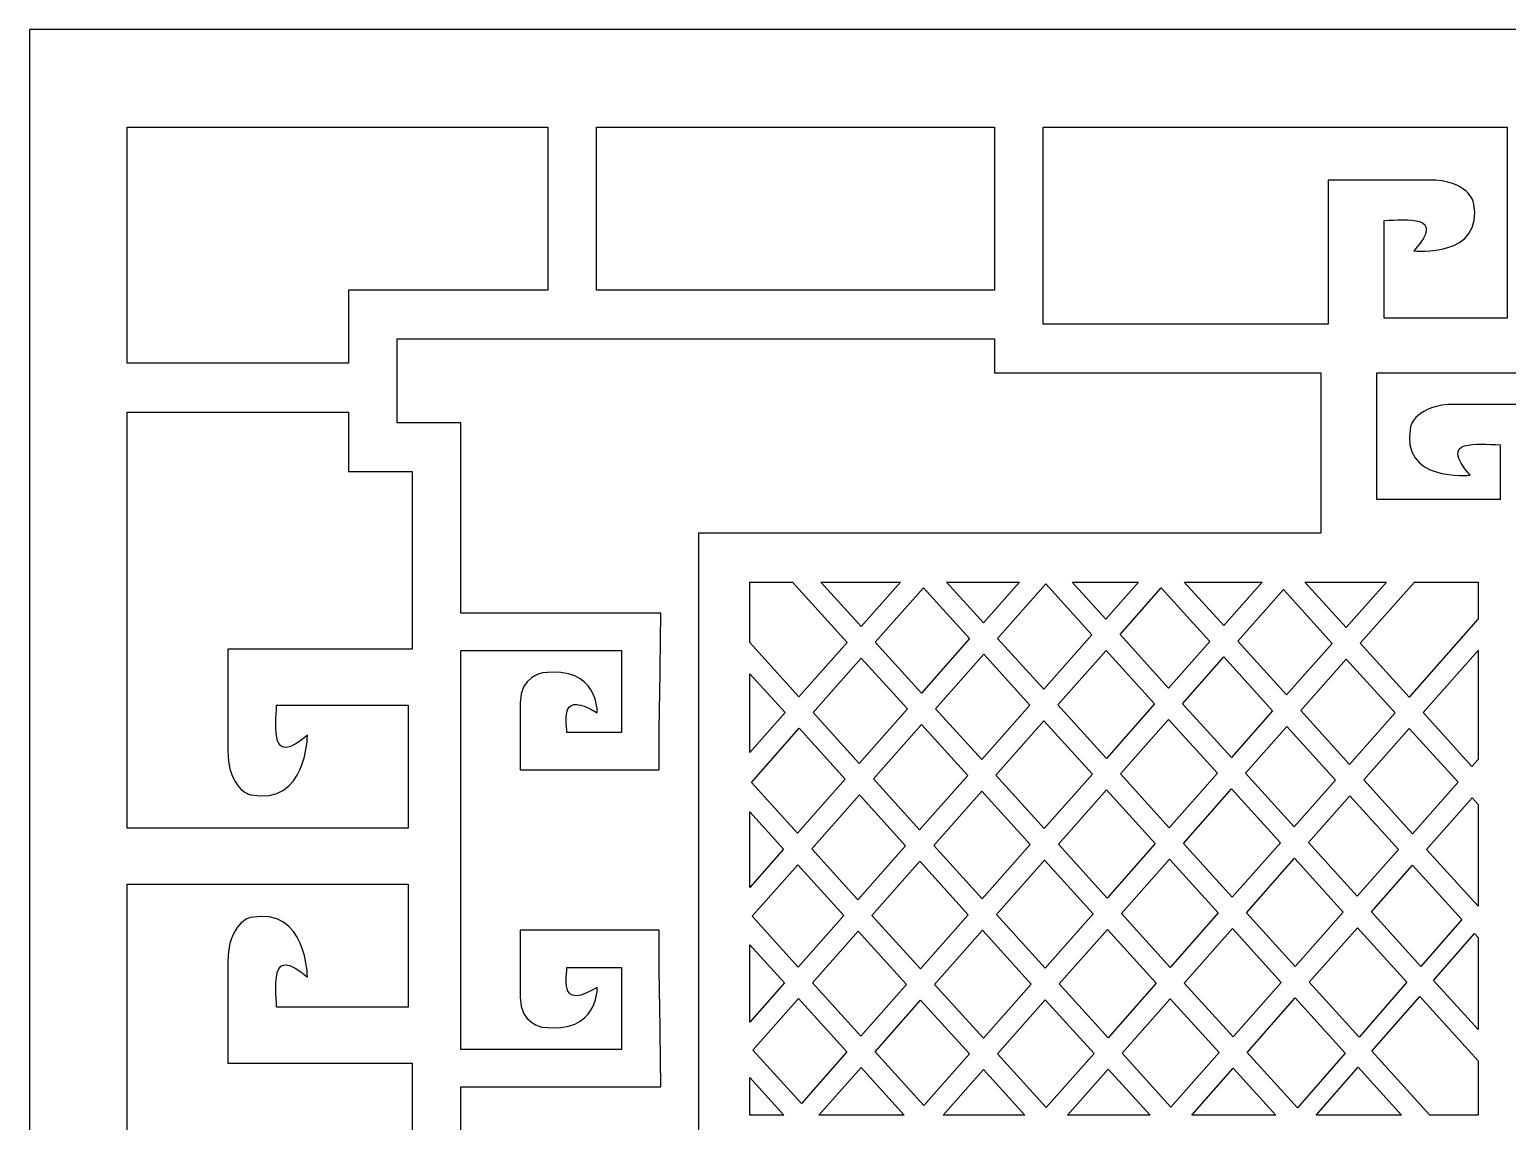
# Model space of a CAD drawing. Header units: centimetres. Extents: x -37.2 to 38.6, y 16.9 to 50.7.
# Drawn here: x -37.17 to -6.86, y 28.29 to 50.69 of the extents above; entities that cross this region are included whole.
import ezdxf

# ---------------------------------------------------------------- set-up
doc = ezdxf.new("R2010")
doc.units = ezdxf.units.CM
doc.header["$MEASUREMENT"] = 0
doc.layers.add('layer 1', color=7, linetype='Continuous')

msp = doc.modelspace()

# ---------------------------------------------------------------- linework, layer by layer
at = {"layer": 'layer 1', "color": 15}
for points, knots in [([(36.62549, 50.69217), (36.62549, 50.69217), (38.62549, 50.69217), (38.62549, 50.69217), (38.62549, 50.69217), (38.62549, 50.69217), (38.62549, 48.69217), (38.62549, 48.69217), (38.62549, 48.69217), (38.62549, 48.69217), (38.62549, 18.89217), (38.62549, 18.89217), (38.62549, 18.89217), (38.62549, 18.89217), (38.62549, 16.89217), (38.62549, 16.89217), (38.62549, 16.89217), (38.62549, 16.89217), (36.62549, 16.89217), (36.62549, 16.89217), (36.62549, 16.89217), (36.62549, 16.89217), (-35.17451, 16.89217), (-35.17451, 16.89217), (-35.17451, 16.89217), (-35.17451, 16.89217), (-37.17451, 16.89217), (-37.17451, 16.89217), (-37.17451, 16.89217), (-37.17451, 16.89217), (-37.17451, 18.89217), (-37.17451, 18.89217), (-37.17451, 18.89217), (-37.17451, 18.89217), (-37.17451, 48.69217), (-37.17451, 48.69217), (-37.17451, 48.69217), (-37.17451, 48.69217), (-37.17451, 50.69217), (-37.17451, 50.69217), (-37.17451, 50.69217), (-37.17451, 50.69217), (-35.17451, 50.69217), (-35.17451, 50.69217), (-35.17451, 50.69217), (-35.17451, 50.69217), (36.62549, 50.69217), (36.62549, 50.69217)], [0, 0, 0, 0, 0.07692308, 0.07692308, 0.07692308, 0.07692308, 0.15384615, 0.15384615, 0.15384615, 0.15384615, 0.23076923, 0.23076923, 0.23076923, 0.23076923, 0.30769231, 0.30769231, 0.30769231, 0.30769231, 0.38461538, 0.38461538, 0.38461538, 0.38461538, 0.46153846, 0.46153846, 0.46153846, 0.46153846, 0.53846154, 0.53846154, 0.53846154, 0.53846154, 0.61538462, 0.61538462, 0.61538462, 0.61538462, 0.69230769, 0.69230769, 0.69230769, 0.69230769, 0.76923077, 0.76923077, 0.76923077, 0.76923077, 0.84615385, 0.84615385, 0.84615385, 0.84615385, 1, 1, 1, 1]), ([(-35.17451, 43.84324), (-35.17451, 43.84324), (-30.63339, 43.84324), (-30.63339, 43.84324), (-30.63339, 43.84324), (-30.63339, 43.84324), (-30.63339, 44.34514), (-30.63339, 44.34514), (-30.63339, 44.34514), (-30.63339, 44.34514), (-30.63339, 44.78166), (-30.63339, 44.78166), (-30.63339, 44.78166), (-30.63339, 44.78166), (-30.63339, 45.34514), (-30.63339, 45.34514), (-30.63339, 45.34514), (-30.63339, 45.34514), (-26.54592, 45.34514), (-26.54592, 45.34514), (-26.54592, 45.34514), (-26.54592, 45.34514), (-26.54592, 48.69217), (-26.54592, 48.69217), (-26.54592, 48.69217), (-26.54592, 48.69217), (-35.17451, 48.69217), (-35.17451, 48.69217), (-35.17451, 48.69217), (-35.17451, 48.69217), (-35.17451, 43.84324), (-35.17451, 43.84324)], [0, 0, 0, 0, 0.11111111, 0.11111111, 0.11111111, 0.11111111, 0.22222222, 0.22222222, 0.22222222, 0.22222222, 0.33333333, 0.33333333, 0.33333333, 0.33333333, 0.44444444, 0.44444444, 0.44444444, 0.44444444, 0.55555556, 0.55555556, 0.55555556, 0.55555556, 0.66666667, 0.66666667, 0.66666667, 0.66666667, 0.77777778, 0.77777778, 0.77777778, 0.77777778, 1, 1, 1, 1]), ([(-25.54592, 48.69217), (-25.54592, 48.69217), (-25.54592, 45.34514), (-25.54592, 45.34514), (-25.54592, 45.34514), (-25.54592, 45.34514), (-17.38203, 45.34514), (-17.38203, 45.34514), (-17.38203, 45.34514), (-17.38203, 45.34514), (-17.38203, 48.69217), (-17.38203, 48.69217), (-17.38203, 48.69217), (-17.38203, 48.69217), (-25.54592, 48.69217), (-25.54592, 48.69217)], [0, 0, 0, 0, 0.2, 0.2, 0.2, 0.2, 0.4, 0.4, 0.4, 0.4, 0.6, 0.6, 0.6, 0.6, 1, 1, 1, 1]), ([(-16.38203, 48.69217), (-16.38203, 48.69217), (-16.38203, 44.6477), (-16.38203, 44.6477), (-16.38203, 44.6477), (-16.38203, 44.6477), (-10.53622, 44.6477), (-10.53622, 44.6477), (-10.53622, 44.6477), (-10.53622, 44.6477), (-10.53622, 47.60415), (-10.53622, 47.60415), (-10.53622, 47.60415), (-10.53622, 47.60415), (-9.38827, 47.60415), (-9.38827, 47.60415), (-9.38827, 47.60415), (-9.38827, 47.60415), (-8.46991, 47.60415), (-8.46991, 47.60415), (-8.46991, 47.60415), (-7.65633, 47.60415), (-7.55155, 47.14497), (-7.55155, 47.14497), (-7.55155, 47.14497), (-7.32196, 45.99702), (-8.77603, 46.15008), (-8.77603, 46.15008), (-8.77603, 46.15008), (-8.09593, 46.90983), (-8.93786, 46.78483), (-9.38827, 46.77425), (-9.38827, 46.77425), (-9.38827, 46.77425), (-9.38827, 44.76647), (-9.38827, 44.76647), (-9.38827, 44.76647), (-9.38827, 44.76647), (-6.86278, 44.76647), (-6.86278, 44.76647), (-6.86278, 44.76647), (-6.86278, 44.76647), (-6.86278, 48.69217), (-6.86278, 48.69217), (-6.86278, 48.69217), (-6.86278, 48.69217), (-16.38203, 48.69217), (-16.38203, 48.69217)], [0, 0, 0, 0, 0.07692308, 0.07692308, 0.07692308, 0.07692308, 0.15384615, 0.15384615, 0.15384615, 0.15384615, 0.23076923, 0.23076923, 0.23076923, 0.23076923, 0.30769231, 0.30769231, 0.30769231, 0.30769231, 0.38461538, 0.38461538, 0.38461538, 0.38461538, 0.46153846, 0.46153846, 0.46153846, 0.46153846, 0.53846154, 0.53846154, 0.53846154, 0.53846154, 0.61538462, 0.61538462, 0.61538462, 0.61538462, 0.69230769, 0.69230769, 0.69230769, 0.69230769, 0.76923077, 0.76923077, 0.76923077, 0.76923077, 0.84615385, 0.84615385, 0.84615385, 0.84615385, 1, 1, 1, 1]), ([(-27.11009, 31.44495), (-27.11009, 31.44495), (-27.11009, 32.21025), (-27.11009, 32.21025), (-27.11009, 32.21025), (-27.11009, 32.21025), (-24.26069, 32.21025), (-24.26069, 32.21025), (-24.26069, 32.21025), (-24.26069, 32.21025), (-24.26145, 32.05719), (-24.26145, 32.05719), (-24.26145, 32.05719), (-24.26145, 31.00679), (-24.22697, 30.01039), (-24.22697, 28.99599), (-24.22697, 28.99599), (-24.22697, 28.99599), (-28.32777, 28.99599), (-28.32777, 28.99599), (-28.32777, 28.99599), (-28.32777, 28.99599), (-28.32777, 26.11708), (-28.32777, 26.11708), (-28.32777, 26.11708), (-28.32777, 26.11708), (-28.32777, 25.40838), (-28.32777, 25.40838), (-28.32777, 25.40838), (-28.32777, 25.40838), (-28.32777, 25.11708), (-28.32777, 25.11708), (-28.32777, 25.11708), (-28.32777, 25.11708), (-29.63339, 25.11708), (-29.63339, 25.11708), (-29.63339, 25.11708), (-29.63339, 25.11708), (-29.63339, 23.39828), (-29.63339, 23.39828), (-29.63339, 23.39828), (-29.63339, 23.39828), (-17.38203, 23.39828), (-17.38203, 23.39828), (-17.38203, 23.39828), (-17.38203, 23.39828), (-17.38203, 23.95691), (-17.38203, 23.95691), (-17.38203, 23.95691), (-17.38203, 23.95691), (-17.38203, 23.95692), (-17.38203, 23.95692), (-17.38203, 23.95692), (-17.38203, 23.95692), (-10.68201, 23.95692), (-10.68201, 23.95692), (-10.68201, 23.95692), (-10.68201, 23.95692), (-10.68201, 27.41401), (-10.68201, 27.41401), (-10.68201, 27.41401), (-10.68201, 27.41401), (-23.44875, 27.41401), (-23.44875, 27.41401), (-23.44875, 27.41401), (-23.44875, 27.41401), (-23.44875, 27.76841), (-23.44875, 27.76841), (-23.44875, 27.76841), (-23.44875, 27.76841), (-23.44875, 28.41401), (-23.44875, 28.41401), (-23.44875, 28.41401), (-23.44875, 28.41401), (-23.44875, 39.35485), (-23.44875, 39.35485), (-23.44875, 39.35485), (-23.44875, 39.35485), (-23.44875, 40.34413), (-23.44875, 40.34413), (-23.44875, 40.34413), (-23.44875, 40.34413), (-23.44875, 40.35485), (-23.44875, 40.35485), (-23.44875, 40.35485), (-23.44875, 40.35485), (-10.68201, 40.35485), (-10.68201, 40.35485), (-10.68201, 40.35485), (-10.68201, 40.35485), (-10.68201, 43.6477), (-10.68201, 43.6477), (-10.68201, 43.6477), (-10.68201, 43.6477), (-17.38203, 43.6477), (-17.38203, 43.6477), (-17.38203, 43.6477), (-17.38203, 43.6477), (-17.38203, 43.76029), (-17.38203, 43.76029), (-17.38203, 43.76029), (-17.38203, 43.76029), (-17.38203, 44.34514), (-17.38203, 44.34514), (-17.38203, 44.34514), (-17.38203, 44.34514), (-29.63339, 44.34514), (-29.63339, 44.34514), (-29.63339, 44.34514), (-29.63339, 44.34514), (-29.63339, 42.62408), (-29.63339, 42.62408), (-29.63339, 42.62408), (-29.63339, 42.62408), (-29.32777, 42.62408), (-29.32777, 42.62408), (-29.32777, 42.62408), (-29.32777, 42.62408), (-28.32777, 42.62408), (-28.32777, 42.62408), (-28.32777, 42.62408), (-28.32777, 42.62408), (-28.32777, 41.62408), (-28.32777, 41.62408), (-28.32777, 41.62408), (-28.32777, 41.62408), (-28.32777, 38.7153), (-28.32777, 38.7153), (-28.32777, 38.7153), (-28.32777, 38.7153), (-24.22697, 38.7153), (-24.22697, 38.7153), (-24.22697, 38.7153), (-24.22697, 37.7009), (-24.26145, 36.7045), (-24.26145, 35.6541), (-24.26145, 35.6541), (-24.26145, 35.6541), (-24.26069, 35.50104), (-24.26069, 35.50104), (-24.26069, 35.50104), (-24.26069, 35.50104), (-27.11009, 35.50104), (-27.11009, 35.50104), (-27.11009, 35.50104), (-27.11009, 35.50104), (-27.11009, 36.26634), (-27.11009, 36.26634), (-27.11009, 36.26634), (-27.11009, 36.26634), (-27.11009, 36.87858), (-27.11009, 36.87858), (-27.11009, 36.87858), (-27.11009, 37.42097), (-26.65091, 37.49082), (-26.65091, 37.49082), (-26.65091, 37.49082), (-25.50296, 37.64388), (-25.52802, 36.6745), (-25.52802, 36.6745), (-25.52802, 36.6745), (-26.28777, 37.1279), (-26.16277, 36.56661), (-26.15219, 36.26634), (-26.15219, 36.26634), (-26.15219, 36.26634), (-25.0319, 36.26634), (-25.0319, 36.26634), (-25.0319, 36.26634), (-25.0319, 36.26634), (-25.0319, 37.95), (-25.0319, 37.95), (-25.0319, 37.95), (-25.0319, 37.95), (-28.32777, 37.95), (-28.32777, 37.95), (-28.32777, 37.95), (-28.32777, 37.95), (-28.32777, 29.76129), (-28.32777, 29.76129), (-28.32777, 29.76129), (-28.32777, 29.76129), (-25.0319, 29.76129), (-25.0319, 29.76129), (-25.0319, 29.76129), (-25.0319, 29.76129), (-25.0319, 31.44495), (-25.0319, 31.44495), (-25.0319, 31.44495), (-25.0319, 31.44495), (-26.15219, 31.44495), (-26.15219, 31.44495), (-26.15219, 31.44495), (-26.16277, 31.14468), (-26.28777, 30.58339), (-25.52802, 31.03679), (-25.52802, 31.03679), (-25.52802, 31.03679), (-25.50296, 30.06741), (-26.65091, 30.22047), (-26.65091, 30.22047), (-26.65091, 30.22047), (-27.11009, 30.29032), (-27.11009, 30.83271), (-27.11009, 30.83271), (-27.11009, 30.83271), (-27.11009, 31.44495), (-27.11009, 31.44495)], [0, 0, 0, 0, 0.01886792, 0.01886792, 0.01886792, 0.01886792, 0.03773585, 0.03773585, 0.03773585, 0.03773585, 0.05660377, 0.05660377, 0.05660377, 0.05660377, 0.0754717, 0.0754717, 0.0754717, 0.0754717, 0.09433962, 0.09433962, 0.09433962, 0.09433962, 0.11320755, 0.11320755, 0.11320755, 0.11320755, 0.13207547, 0.13207547, 0.13207547, 0.13207547, 0.1509434, 0.1509434, 0.1509434, 0.1509434, 0.16981132, 0.16981132, 0.16981132, 0.16981132, 0.18867925, 0.18867925, 0.18867925, 0.18867925, 0.20754717, 0.20754717, 0.20754717, 0.20754717, 0.22641509, 0.22641509, 0.22641509, 0.22641509, 0.24528302, 0.24528302, 0.24528302, 0.24528302, 0.26415094, 0.26415094, 0.26415094, 0.26415094, 0.28301887, 0.28301887, 0.28301887, 0.28301887, 0.30188679, 0.30188679, 0.30188679, 0.30188679, 0.32075472, 0.32075472, 0.32075472, 0.32075472, 0.33962264, 0.33962264, 0.33962264, 0.33962264, 0.35849057, 0.35849057, 0.35849057, 0.35849057, 0.37735849, 0.37735849, 0.37735849, 0.37735849, 0.39622642, 0.39622642, 0.39622642, 0.39622642, 0.41509434, 0.41509434, 0.41509434, 0.41509434, 0.43396226, 0.43396226, 0.43396226, 0.43396226, 0.45283019, 0.45283019, 0.45283019, 0.45283019, 0.47169811, 0.47169811, 0.47169811, 0.47169811, 0.49056604, 0.49056604, 0.49056604, 0.49056604, 0.50943396, 0.50943396, 0.50943396, 0.50943396, 0.52830189, 0.52830189, 0.52830189, 0.52830189, 0.54716981, 0.54716981, 0.54716981, 0.54716981, 0.56603774, 0.56603774, 0.56603774, 0.56603774, 0.58490566, 0.58490566, 0.58490566, 0.58490566, 0.60377358, 0.60377358, 0.60377358, 0.60377358, 0.62264151, 0.62264151, 0.62264151, 0.62264151, 0.64150943, 0.64150943, 0.64150943, 0.64150943, 0.66037736, 0.66037736, 0.66037736, 0.66037736, 0.67924528, 0.67924528, 0.67924528, 0.67924528, 0.69811321, 0.69811321, 0.69811321, 0.69811321, 0.71698113, 0.71698113, 0.71698113, 0.71698113, 0.73584906, 0.73584906, 0.73584906, 0.73584906, 0.75471698, 0.75471698, 0.75471698, 0.75471698, 0.77358491, 0.77358491, 0.77358491, 0.77358491, 0.79245283, 0.79245283, 0.79245283, 0.79245283, 0.81132075, 0.81132075, 0.81132075, 0.81132075, 0.83018868, 0.83018868, 0.83018868, 0.83018868, 0.8490566, 0.8490566, 0.8490566, 0.8490566, 0.86792453, 0.86792453, 0.86792453, 0.86792453, 0.88679245, 0.88679245, 0.88679245, 0.88679245, 0.90566038, 0.90566038, 0.90566038, 0.90566038, 0.9245283, 0.9245283, 0.9245283, 0.9245283, 0.94339623, 0.94339623, 0.94339623, 0.94339623, 0.96226415, 0.96226415, 0.96226415, 0.96226415, 1, 1, 1, 1]), ([(-5.86062, 40.35485), (-5.86062, 40.35485), (7.03242, 40.35485), (7.03242, 40.35485), (7.03242, 40.35485), (7.03242, 40.35485), (7.03242, 43.00098), (7.03242, 43.00098), (7.03242, 43.00098), (7.03242, 43.00098), (8.18037, 43.00098), (8.18037, 43.00098), (8.18037, 43.00098), (8.18037, 43.00098), (9.09873, 43.00098), (9.09873, 43.00098), (9.09873, 43.00098), (9.91231, 43.00098), (10.01709, 42.5418), (10.01709, 42.5418), (10.01709, 42.5418), (10.24668, 41.39385), (8.79261, 41.54691), (8.79261, 41.54691), (8.79261, 41.54691), (9.47271, 42.30666), (8.63078, 42.18166), (8.18037, 42.17108), (8.18037, 42.17108), (8.18037, 42.17108), (8.18037, 41.05079), (8.18037, 41.05079), (8.18037, 41.05079), (8.18037, 41.05079), (10.70586, 41.05079), (10.70586, 41.05079), (10.70586, 41.05079), (10.70586, 41.05079), (10.70586, 43.6477), (10.70586, 43.6477), (10.70586, 43.6477), (10.70586, 43.6477), (-9.53406, 43.6477), (-9.53406, 43.6477), (-9.53406, 43.6477), (-9.53406, 43.6477), (-9.53406, 41.05079), (-9.53406, 41.05079), (-9.53406, 41.05079), (-9.53406, 41.05079), (-7.00857, 41.05079), (-7.00857, 41.05079), (-7.00857, 41.05079), (-7.00857, 41.05079), (-7.00857, 42.17108), (-7.00857, 42.17108), (-7.00857, 42.17108), (-7.45898, 42.18166), (-8.30091, 42.30666), (-7.62081, 41.54691), (-7.62081, 41.54691), (-7.62081, 41.54691), (-9.07488, 41.39385), (-8.84529, 42.5418), (-8.84529, 42.5418), (-8.84529, 42.5418), (-8.74051, 43.00098), (-7.92693, 43.00098), (-7.92693, 43.00098), (-7.92693, 43.00098), (-7.00857, 43.00098), (-7.00857, 43.00098), (-7.00857, 43.00098), (-7.00857, 43.00098), (-5.86062, 43.00098), (-5.86062, 43.00098), (-5.86062, 43.00098), (-5.86062, 43.00098), (-5.86062, 40.35485), (-5.86062, 40.35485)], [0, 0, 0, 0, 0.04761905, 0.04761905, 0.04761905, 0.04761905, 0.0952381, 0.0952381, 0.0952381, 0.0952381, 0.14285714, 0.14285714, 0.14285714, 0.14285714, 0.19047619, 0.19047619, 0.19047619, 0.19047619, 0.23809524, 0.23809524, 0.23809524, 0.23809524, 0.28571429, 0.28571429, 0.28571429, 0.28571429, 0.33333333, 0.33333333, 0.33333333, 0.33333333, 0.38095238, 0.38095238, 0.38095238, 0.38095238, 0.42857143, 0.42857143, 0.42857143, 0.42857143, 0.47619048, 0.47619048, 0.47619048, 0.47619048, 0.52380952, 0.52380952, 0.52380952, 0.52380952, 0.57142857, 0.57142857, 0.57142857, 0.57142857, 0.61904762, 0.61904762, 0.61904762, 0.61904762, 0.66666667, 0.66666667, 0.66666667, 0.66666667, 0.71428571, 0.71428571, 0.71428571, 0.71428571, 0.76190476, 0.76190476, 0.76190476, 0.76190476, 0.80952381, 0.80952381, 0.80952381, 0.80952381, 0.85714286, 0.85714286, 0.85714286, 0.85714286, 0.9047619, 0.9047619, 0.9047619, 0.9047619, 1, 1, 1, 1]), ([(-35.17451, 34.30701), (-35.17451, 34.30701), (-29.40741, 34.30701), (-29.40741, 34.30701), (-29.40741, 34.30701), (-29.40741, 34.30701), (-29.40741, 36.8271), (-29.40741, 36.8271), (-29.40741, 36.8271), (-29.40741, 36.8271), (-32.10879, 36.8271), (-32.10879, 36.8271), (-32.10879, 36.8271), (-32.11953, 36.37669), (-32.24644, 35.53476), (-31.47511, 36.21486), (-31.47511, 36.21486), (-31.47511, 36.21486), (-31.47584, 34.76079), (-32.64128, 34.99038), (-32.64128, 34.99038), (-32.64128, 34.99038), (-33.10746, 35.09516), (-33.10746, 35.90874), (-33.10746, 35.90874), (-33.10746, 35.90874), (-33.10746, 36.8271), (-33.10746, 36.8271), (-33.10746, 36.8271), (-33.10746, 36.8271), (-33.10746, 37.97505), (-33.10746, 37.97505), (-33.10746, 37.97505), (-33.10746, 37.97505), (-29.32777, 37.97505), (-29.32777, 37.97505), (-29.32777, 37.97505), (-29.32777, 37.97505), (-29.32777, 41.62408), (-29.32777, 41.62408), (-29.32777, 41.62408), (-29.32777, 41.62408), (-29.63339, 41.62408), (-29.63339, 41.62408), (-29.63339, 41.62408), (-29.63339, 41.62408), (-30.63339, 41.62408), (-30.63339, 41.62408), (-30.63339, 41.62408), (-30.63339, 41.62408), (-30.63339, 42.62408), (-30.63339, 42.62408), (-30.63339, 42.62408), (-30.63339, 42.62408), (-30.63339, 42.84324), (-30.63339, 42.84324), (-30.63339, 42.84324), (-30.63339, 42.84324), (-35.17451, 42.84324), (-35.17451, 42.84324), (-35.17451, 42.84324), (-35.17451, 42.84324), (-35.17451, 34.30701), (-35.17451, 34.30701)], [0, 0, 0, 0, 0.05882353, 0.05882353, 0.05882353, 0.05882353, 0.11764706, 0.11764706, 0.11764706, 0.11764706, 0.17647059, 0.17647059, 0.17647059, 0.17647059, 0.23529412, 0.23529412, 0.23529412, 0.23529412, 0.29411765, 0.29411765, 0.29411765, 0.29411765, 0.35294118, 0.35294118, 0.35294118, 0.35294118, 0.41176471, 0.41176471, 0.41176471, 0.41176471, 0.47058824, 0.47058824, 0.47058824, 0.47058824, 0.52941176, 0.52941176, 0.52941176, 0.52941176, 0.58823529, 0.58823529, 0.58823529, 0.58823529, 0.64705882, 0.64705882, 0.64705882, 0.64705882, 0.70588235, 0.70588235, 0.70588235, 0.70588235, 0.76470588, 0.76470588, 0.76470588, 0.76470588, 0.82352941, 0.82352941, 0.82352941, 0.82352941, 0.88235294, 0.88235294, 0.88235294, 0.88235294, 1, 1, 1, 1]), ([(-21.52535, 39.35485), (-21.52535, 39.35485), (-22.40197, 39.35485), (-22.40197, 39.35485), (-22.40197, 39.35485), (-22.40197, 39.35485), (-22.40197, 38.11541), (-22.40197, 38.11541), (-22.40197, 38.11541), (-22.40197, 38.11541), (-21.39029, 36.99928), (-21.39029, 36.99928), (-21.39029, 36.99928), (-21.39029, 36.99928), (-20.40312, 38.11676), (-20.40312, 38.11676), (-20.40312, 38.11676), (-20.40312, 38.11676), (-21.52535, 39.35485), (-21.52535, 39.35485)], [0, 0, 0, 0, 0.16666667, 0.16666667, 0.16666667, 0.16666667, 0.33333333, 0.33333333, 0.33333333, 0.33333333, 0.5, 0.5, 0.5, 0.5, 0.66666667, 0.66666667, 0.66666667, 0.66666667, 1, 1, 1, 1]), ([(-19.30938, 39.35485), (-19.30938, 39.35485), (-20.94468, 39.35485), (-20.94468, 39.35485), (-20.94468, 39.35485), (-20.94468, 39.35485), (-20.11651, 38.44119), (-20.11651, 38.44119), (-20.11651, 38.44119), (-20.11651, 38.44119), (-19.30938, 39.35485), (-19.30938, 39.35485)], [0, 0, 0, 0, 0.25, 0.25, 0.25, 0.25, 0.5, 0.5, 0.5, 0.5, 1, 1, 1, 1]), ([(-18.83886, 39.2383), (-18.83886, 39.2383), (-19.82607, 38.12078), (-19.82607, 38.12078), (-19.82607, 38.12078), (-19.82607, 38.12078), (-18.87946, 37.07642), (-18.87946, 37.07642), (-18.87946, 37.07642), (-18.87946, 37.07642), (-17.89225, 38.19394), (-17.89225, 38.19394), (-17.89225, 38.19394), (-17.89225, 38.19394), (-18.83886, 39.2383), (-18.83886, 39.2383)], [0, 0, 0, 0, 0.2, 0.2, 0.2, 0.2, 0.4, 0.4, 0.4, 0.4, 0.6, 0.6, 0.6, 0.6, 1, 1, 1, 1]), ([(-16.86671, 39.35485), (-16.86671, 39.35485), (-18.36383, 39.35485), (-18.36383, 39.35485), (-18.36383, 39.35485), (-18.36383, 39.35485), (-17.60564, 38.51838), (-17.60564, 38.51838), (-17.60564, 38.51838), (-17.60564, 38.51838), (-16.86671, 39.35485), (-16.86671, 39.35485)], [0, 0, 0, 0, 0.25, 0.25, 0.25, 0.25, 0.5, 0.5, 0.5, 0.5, 1, 1, 1, 1]), ([(-15.38143, 38.27124), (-15.38143, 38.27124), (-16.32798, 39.3155), (-16.32798, 39.3155), (-16.32798, 39.3155), (-16.32798, 39.3155), (-17.3152, 38.19798), (-17.3152, 38.19798), (-17.3152, 38.19798), (-17.3152, 38.19798), (-16.36866, 37.15371), (-16.36866, 37.15371), (-16.36866, 37.15371), (-16.36866, 37.15371), (-15.38143, 38.27124), (-15.38143, 38.27124)], [0, 0, 0, 0, 0.2, 0.2, 0.2, 0.2, 0.4, 0.4, 0.4, 0.4, 0.6, 0.6, 0.6, 0.6, 1, 1, 1, 1]), ([(-14.42416, 39.35485), (-14.42416, 39.35485), (-15.78296, 39.35485), (-15.78296, 39.35485), (-15.78296, 39.35485), (-15.78296, 39.35485), (-15.09483, 38.59567), (-15.09483, 38.59567), (-15.09483, 38.59567), (-15.09483, 38.59567), (-14.42416, 39.35485), (-14.42416, 39.35485)], [0, 0, 0, 0, 0.25, 0.25, 0.25, 0.25, 0.5, 0.5, 0.5, 0.5, 1, 1, 1, 1]), ([(-14.80439, 38.27525), (-14.80439, 38.27525), (-13.81079, 37.1791), (-13.81079, 37.1791), (-13.81079, 37.1791), (-13.81079, 37.1791), (-12.96412, 38.13751), (-12.96412, 38.13751), (-12.96412, 38.13751), (-12.96412, 38.13751), (-13.9577, 39.23368), (-13.9577, 39.23368), (-13.9577, 39.23368), (-13.9577, 39.23368), (-14.80439, 38.27525), (-14.80439, 38.27525)], [0, 0, 0, 0, 0.2, 0.2, 0.2, 0.2, 0.4, 0.4, 0.4, 0.4, 0.6, 0.6, 0.6, 0.6, 1, 1, 1, 1]), ([(-11.88873, 39.35485), (-11.88873, 39.35485), (-13.48685, 39.35485), (-13.48685, 39.35485), (-13.48685, 39.35485), (-13.48685, 39.35485), (-12.67751, 38.46198), (-12.67751, 38.46198), (-12.67751, 38.46198), (-12.67751, 38.46198), (-11.88873, 39.35485), (-11.88873, 39.35485)], [0, 0, 0, 0, 0.25, 0.25, 0.25, 0.25, 0.5, 0.5, 0.5, 0.5, 1, 1, 1, 1]), ([(-11.45296, 39.19902), (-11.45296, 39.19902), (-12.3871, 38.14158), (-12.3871, 38.14158), (-12.3871, 38.14158), (-12.3871, 38.14158), (-11.38676, 37.03797), (-11.38676, 37.03797), (-11.38676, 37.03797), (-11.38676, 37.03797), (-10.45261, 38.0954), (-10.45261, 38.0954), (-10.45261, 38.0954), (-10.45261, 38.0954), (-11.45296, 39.19902), (-11.45296, 39.19902)], [0, 0, 0, 0, 0.2, 0.2, 0.2, 0.2, 0.4, 0.4, 0.4, 0.4, 0.6, 0.6, 0.6, 0.6, 1, 1, 1, 1]), ([(-9.34001, 39.35485), (-9.34001, 39.35485), (-11.0135, 39.35485), (-11.0135, 39.35485), (-11.0135, 39.35485), (-11.0135, 39.35485), (-10.16599, 38.41986), (-10.16599, 38.41986), (-10.16599, 38.41986), (-10.16599, 38.41986), (-9.34001, 39.35485), (-9.34001, 39.35485)], [0, 0, 0, 0, 0.25, 0.25, 0.25, 0.25, 0.5, 0.5, 0.5, 0.5, 1, 1, 1, 1]), ([(-7.45822, 39.35485), (-7.45822, 39.35485), (-8.76657, 39.35485), (-8.76657, 39.35485), (-8.76657, 39.35485), (-8.76657, 39.35485), (-9.87558, 38.09948), (-9.87558, 38.09948), (-9.87558, 38.09948), (-9.87558, 38.09948), (-8.87521, 36.99583), (-8.87521, 36.99583), (-8.87521, 36.99583), (-8.87521, 36.99583), (-7.45822, 38.59985), (-7.45822, 38.59985), (-7.45822, 38.59985), (-7.45822, 38.59985), (-7.45822, 39.35485), (-7.45822, 39.35485)], [0, 0, 0, 0, 0.16666667, 0.16666667, 0.16666667, 0.16666667, 0.33333333, 0.33333333, 0.33333333, 0.33333333, 0.5, 0.5, 0.5, 0.5, 0.66666667, 0.66666667, 0.66666667, 0.66666667, 1, 1, 1, 1]), ([(-14.0974, 36.85464), (-14.0974, 36.85464), (-15.09099, 37.95082), (-15.09099, 37.95082), (-15.09099, 37.95082), (-15.09099, 37.95082), (-16.07823, 36.83328), (-16.07823, 36.83328), (-16.07823, 36.83328), (-16.07823, 36.83328), (-15.08462, 35.73712), (-15.08462, 35.73712), (-15.08462, 35.73712), (-15.08462, 35.73712), (-14.0974, 36.85464), (-14.0974, 36.85464)], [0, 0, 0, 0, 0.2, 0.2, 0.2, 0.2, 0.4, 0.4, 0.4, 0.4, 0.6, 0.6, 0.6, 0.6, 1, 1, 1, 1]), ([(-7.45822, 35.71455), (-7.45822, 35.71455), (-7.45822, 37.95064), (-7.45822, 37.95064), (-7.45822, 37.95064), (-7.45822, 37.95064), (-8.58478, 36.67541), (-8.58478, 36.67541), (-8.58478, 36.67541), (-8.58478, 36.67541), (-7.58438, 35.57175), (-7.58438, 35.57175), (-7.58438, 35.57175), (-7.58438, 35.57175), (-7.45822, 35.71455), (-7.45822, 35.71455)], [0, 0, 0, 0, 0.2, 0.2, 0.2, 0.2, 0.4, 0.4, 0.4, 0.4, 0.6, 0.6, 0.6, 0.6, 1, 1, 1, 1]), ([(-20.11268, 37.79636), (-20.11268, 37.79636), (-21.09986, 36.67887), (-21.09986, 36.67887), (-21.09986, 36.67887), (-21.09986, 36.67887), (-20.15324, 35.63454), (-20.15324, 35.63454), (-20.15324, 35.63454), (-20.15324, 35.63454), (-19.16607, 36.75201), (-19.16607, 36.75201), (-19.16607, 36.75201), (-19.16607, 36.75201), (-20.11268, 37.79636), (-20.11268, 37.79636)], [0, 0, 0, 0, 0.2, 0.2, 0.2, 0.2, 0.4, 0.4, 0.4, 0.4, 0.6, 0.6, 0.6, 0.6, 1, 1, 1, 1]), ([(-17.60181, 37.87352), (-17.60181, 37.87352), (-18.58902, 36.75601), (-18.58902, 36.75601), (-18.58902, 36.75601), (-18.58902, 36.75601), (-17.64248, 35.71175), (-17.64248, 35.71175), (-17.64248, 35.71175), (-17.64248, 35.71175), (-16.65526, 36.82926), (-16.65526, 36.82926), (-16.65526, 36.82926), (-16.65526, 36.82926), (-17.60181, 37.87352), (-17.60181, 37.87352)], [0, 0, 0, 0, 0.2, 0.2, 0.2, 0.2, 0.4, 0.4, 0.4, 0.4, 0.6, 0.6, 0.6, 0.6, 1, 1, 1, 1]), ([(-13.52039, 36.8587), (-13.52039, 36.8587), (-12.52005, 35.75509), (-12.52005, 35.75509), (-12.52005, 35.75509), (-12.52005, 35.75509), (-11.67337, 36.71352), (-11.67337, 36.71352), (-11.67337, 36.71352), (-11.67337, 36.71352), (-12.67371, 37.81713), (-12.67371, 37.81713), (-12.67371, 37.81713), (-12.67371, 37.81713), (-13.52039, 36.8587), (-13.52039, 36.8587)], [0, 0, 0, 0, 0.2, 0.2, 0.2, 0.2, 0.4, 0.4, 0.4, 0.4, 0.6, 0.6, 0.6, 0.6, 1, 1, 1, 1]), ([(-10.16221, 37.77503), (-10.16221, 37.77503), (-11.09636, 36.71757), (-11.09636, 36.71757), (-11.09636, 36.71757), (-11.09636, 36.71757), (-10.09599, 35.61394), (-10.09599, 35.61394), (-10.09599, 35.61394), (-10.09599, 35.61394), (-9.16183, 36.67139), (-9.16183, 36.67139), (-9.16183, 36.67139), (-9.16183, 36.67139), (-10.16221, 37.77503), (-10.16221, 37.77503)], [0, 0, 0, 0, 0.2, 0.2, 0.2, 0.2, 0.4, 0.4, 0.4, 0.4, 0.6, 0.6, 0.6, 0.6, 1, 1, 1, 1]), ([(-22.40197, 35.85407), (-22.40197, 35.85407), (-21.67689, 36.67488), (-21.67689, 36.67488), (-21.67689, 36.67488), (-21.67689, 36.67488), (-22.40197, 37.47481), (-22.40197, 37.47481), (-22.40197, 37.47481), (-22.40197, 37.47481), (-22.40197, 35.85407), (-22.40197, 35.85407)], [0, 0, 0, 0, 0.25, 0.25, 0.25, 0.25, 0.5, 0.5, 0.5, 0.5, 1, 1, 1, 1]), ([(-18.87563, 36.43159), (-18.87563, 36.43159), (-19.8628, 35.31412), (-19.8628, 35.31412), (-19.8628, 35.31412), (-19.8628, 35.31412), (-18.91626, 34.26985), (-18.91626, 34.26985), (-18.91626, 34.26985), (-18.91626, 34.26985), (-17.92908, 35.38732), (-17.92908, 35.38732), (-17.92908, 35.38732), (-17.92908, 35.38732), (-18.87563, 36.43159), (-18.87563, 36.43159)], [0, 0, 0, 0, 0.2, 0.2, 0.2, 0.2, 0.4, 0.4, 0.4, 0.4, 0.6, 0.6, 0.6, 0.6, 1, 1, 1, 1]), ([(-16.36483, 36.50885), (-16.36483, 36.50885), (-17.35205, 35.39134), (-17.35205, 35.39134), (-17.35205, 35.39134), (-17.35205, 35.39134), (-16.35846, 34.29518), (-16.35846, 34.29518), (-16.35846, 34.29518), (-16.35846, 34.29518), (-15.37124, 35.4127), (-15.37124, 35.4127), (-15.37124, 35.4127), (-15.37124, 35.4127), (-16.36483, 36.50885), (-16.36483, 36.50885)], [0, 0, 0, 0, 0.2, 0.2, 0.2, 0.2, 0.4, 0.4, 0.4, 0.4, 0.6, 0.6, 0.6, 0.6, 1, 1, 1, 1]), ([(-12.80666, 35.43066), (-12.80666, 35.43066), (-13.807, 36.53427), (-13.807, 36.53427), (-13.807, 36.53427), (-13.807, 36.53427), (-14.79422, 35.41673), (-14.79422, 35.41673), (-14.79422, 35.41673), (-14.79422, 35.41673), (-13.79389, 34.31314), (-13.79389, 34.31314), (-13.79389, 34.31314), (-13.79389, 34.31314), (-12.80666, 35.43066), (-12.80666, 35.43066)], [0, 0, 0, 0, 0.2, 0.2, 0.2, 0.2, 0.4, 0.4, 0.4, 0.4, 0.6, 0.6, 0.6, 0.6, 1, 1, 1, 1]), ([(-12.22965, 35.43471), (-12.22965, 35.43471), (-11.22928, 34.33107), (-11.22928, 34.33107), (-11.22928, 34.33107), (-11.22928, 34.33107), (-10.38261, 35.28949), (-10.38261, 35.28949), (-10.38261, 35.28949), (-10.38261, 35.28949), (-11.38297, 36.39314), (-11.38297, 36.39314), (-11.38297, 36.39314), (-11.38297, 36.39314), (-12.22965, 35.43471), (-12.22965, 35.43471)], [0, 0, 0, 0, 0.2, 0.2, 0.2, 0.2, 0.4, 0.4, 0.4, 0.4, 0.6, 0.6, 0.6, 0.6, 1, 1, 1, 1]), ([(-21.38645, 36.35445), (-21.38645, 36.35445), (-22.36697, 35.24453), (-22.36697, 35.24453), (-22.36697, 35.24453), (-22.36697, 35.24453), (-21.42035, 34.20018), (-21.42035, 34.20018), (-21.42035, 34.20018), (-21.42035, 34.20018), (-20.43984, 35.31011), (-20.43984, 35.31011), (-20.43984, 35.31011), (-20.43984, 35.31011), (-21.38645, 36.35445), (-21.38645, 36.35445)], [0, 0, 0, 0, 0.2, 0.2, 0.2, 0.2, 0.4, 0.4, 0.4, 0.4, 0.6, 0.6, 0.6, 0.6, 1, 1, 1, 1]), ([(-8.8714, 36.35097), (-8.8714, 36.35097), (-9.80555, 35.29352), (-9.80555, 35.29352), (-9.80555, 35.29352), (-9.80555, 35.29352), (-8.80516, 34.18985), (-8.80516, 34.18985), (-8.80516, 34.18985), (-8.80516, 34.18985), (-7.87101, 35.24729), (-7.87101, 35.24729), (-7.87101, 35.24729), (-7.87101, 35.24729), (-8.8714, 36.35097), (-8.8714, 36.35097)], [0, 0, 0, 0, 0.2, 0.2, 0.2, 0.2, 0.4, 0.4, 0.4, 0.4, 0.6, 0.6, 0.6, 0.6, 1, 1, 1, 1]), ([(-20.14939, 34.98968), (-20.14939, 34.98968), (-21.1299, 33.87977), (-21.1299, 33.87977), (-21.1299, 33.87977), (-21.1299, 33.87977), (-20.18336, 32.83551), (-20.18336, 32.83551), (-20.18336, 32.83551), (-20.18336, 32.83551), (-19.20285, 33.94543), (-19.20285, 33.94543), (-19.20285, 33.94543), (-19.20285, 33.94543), (-20.14939, 34.98968), (-20.14939, 34.98968)], [0, 0, 0, 0, 0.2, 0.2, 0.2, 0.2, 0.4, 0.4, 0.4, 0.4, 0.6, 0.6, 0.6, 0.6, 1, 1, 1, 1]), ([(-17.63864, 35.0669), (-17.63864, 35.0669), (-18.62582, 33.94944), (-18.62582, 33.94944), (-18.62582, 33.94944), (-18.62582, 33.94944), (-17.63222, 32.85328), (-17.63222, 32.85328), (-17.63222, 32.85328), (-17.63222, 32.85328), (-16.64505, 33.97075), (-16.64505, 33.97075), (-16.64505, 33.97075), (-16.64505, 33.97075), (-17.63864, 35.0669), (-17.63864, 35.0669)], [0, 0, 0, 0, 0.2, 0.2, 0.2, 0.2, 0.4, 0.4, 0.4, 0.4, 0.6, 0.6, 0.6, 0.6, 1, 1, 1, 1]), ([(-15.08083, 35.09229), (-15.08083, 35.09229), (-16.06804, 33.97478), (-16.06804, 33.97478), (-16.06804, 33.97478), (-16.06804, 33.97478), (-15.06771, 32.87118), (-15.06771, 32.87118), (-15.06771, 32.87118), (-15.06771, 32.87118), (-14.0805, 33.98869), (-14.0805, 33.98869), (-14.0805, 33.98869), (-14.0805, 33.98869), (-15.08083, 35.09229), (-15.08083, 35.09229)], [0, 0, 0, 0, 0.2, 0.2, 0.2, 0.2, 0.4, 0.4, 0.4, 0.4, 0.6, 0.6, 0.6, 0.6, 1, 1, 1, 1]), ([(-11.51589, 34.00662), (-11.51589, 34.00662), (-12.51625, 35.11027), (-12.51625, 35.11027), (-12.51625, 35.11027), (-12.51625, 35.11027), (-13.50349, 33.99275), (-13.50349, 33.99275), (-13.50349, 33.99275), (-13.50349, 33.99275), (-12.50312, 32.8891), (-12.50312, 32.8891), (-12.50312, 32.8891), (-12.50312, 32.8891), (-11.51589, 34.00662), (-11.51589, 34.00662)], [0, 0, 0, 0, 0.2, 0.2, 0.2, 0.2, 0.4, 0.4, 0.4, 0.4, 0.6, 0.6, 0.6, 0.6, 1, 1, 1, 1]), ([(-10.93884, 34.01065), (-10.93884, 34.01065), (-9.93845, 32.90698), (-9.93845, 32.90698), (-9.93845, 32.90698), (-9.93845, 32.90698), (-9.09177, 33.86541), (-9.09177, 33.86541), (-9.09177, 33.86541), (-9.09177, 33.86541), (-10.09216, 34.96907), (-10.09216, 34.96907), (-10.09216, 34.96907), (-10.09216, 34.96907), (-10.93884, 34.01065), (-10.93884, 34.01065)], [0, 0, 0, 0, 0.2, 0.2, 0.2, 0.2, 0.4, 0.4, 0.4, 0.4, 0.6, 0.6, 0.6, 0.6, 1, 1, 1, 1]), ([(-7.45822, 32.70386), (-7.45822, 32.70386), (-7.45822, 34.79191), (-7.45822, 34.79191), (-7.45822, 34.79191), (-7.45822, 34.79191), (-7.58057, 34.92688), (-7.58057, 34.92688), (-7.58057, 34.92688), (-7.58057, 34.92688), (-8.51473, 33.86943), (-8.51473, 33.86943), (-8.51473, 33.86943), (-8.51473, 33.86943), (-7.45822, 32.70386), (-7.45822, 32.70386)], [0, 0, 0, 0, 0.2, 0.2, 0.2, 0.2, 0.4, 0.4, 0.4, 0.4, 0.6, 0.6, 0.6, 0.6, 1, 1, 1, 1]), ([(-22.40197, 33.089), (-22.40197, 33.089), (-21.70697, 33.87574), (-21.70697, 33.87574), (-21.70697, 33.87574), (-21.70697, 33.87574), (-22.40197, 34.64251), (-22.40197, 34.64251), (-22.40197, 34.64251), (-22.40197, 34.64251), (-22.40197, 33.089), (-22.40197, 33.089)], [0, 0, 0, 0, 0.25, 0.25, 0.25, 0.25, 0.5, 0.5, 0.5, 0.5, 1, 1, 1, 1]), ([(-13.79009, 33.66833), (-13.79009, 33.66833), (-14.77731, 32.55081), (-14.77731, 32.55081), (-14.77731, 32.55081), (-14.77731, 32.55081), (-13.77694, 31.44716), (-13.77694, 31.44716), (-13.77694, 31.44716), (-13.77694, 31.44716), (-12.78973, 32.56467), (-12.78973, 32.56467), (-12.78973, 32.56467), (-12.78973, 32.56467), (-13.79009, 33.66833), (-13.79009, 33.66833)], [0, 0, 0, 0, 0.2, 0.2, 0.2, 0.2, 0.4, 0.4, 0.4, 0.4, 0.6, 0.6, 0.6, 0.6, 1, 1, 1, 1]), ([(-10.22506, 32.58255), (-10.22506, 32.58255), (-11.22545, 33.68621), (-11.22545, 33.68621), (-11.22545, 33.68621), (-11.22545, 33.68621), (-12.21268, 32.56868), (-12.21268, 32.56868), (-12.21268, 32.56868), (-12.21268, 32.56868), (-11.21229, 31.46503), (-11.21229, 31.46503), (-11.21229, 31.46503), (-11.21229, 31.46503), (-10.22506, 32.58255), (-10.22506, 32.58255)], [0, 0, 0, 0, 0.2, 0.2, 0.2, 0.2, 0.4, 0.4, 0.4, 0.4, 0.6, 0.6, 0.6, 0.6, 1, 1, 1, 1]), ([(-21.41652, 33.55533), (-21.41652, 33.55533), (-22.35061, 32.49793), (-22.35061, 32.49793), (-22.35061, 32.49793), (-22.35061, 32.49793), (-21.40406, 31.45368), (-21.40406, 31.45368), (-21.40406, 31.45368), (-21.40406, 31.45368), (-20.46998, 32.51107), (-20.46998, 32.51107), (-20.46998, 32.51107), (-20.46998, 32.51107), (-21.41652, 33.55533), (-21.41652, 33.55533)], [0, 0, 0, 0, 0.2, 0.2, 0.2, 0.2, 0.4, 0.4, 0.4, 0.4, 0.6, 0.6, 0.6, 0.6, 1, 1, 1, 1]), ([(-18.91241, 33.62503), (-18.91241, 33.62503), (-19.89293, 32.5151), (-19.89293, 32.5151), (-19.89293, 32.5151), (-19.89293, 32.5151), (-18.89934, 31.41895), (-18.89934, 31.41895), (-18.89934, 31.41895), (-18.89934, 31.41895), (-17.91882, 32.52887), (-17.91882, 32.52887), (-17.91882, 32.52887), (-17.91882, 32.52887), (-18.91241, 33.62503), (-18.91241, 33.62503)], [0, 0, 0, 0, 0.2, 0.2, 0.2, 0.2, 0.4, 0.4, 0.4, 0.4, 0.6, 0.6, 0.6, 0.6, 1, 1, 1, 1]), ([(-16.35464, 33.65036), (-16.35464, 33.65036), (-17.34181, 32.53289), (-17.34181, 32.53289), (-17.34181, 32.53289), (-17.34181, 32.53289), (-16.34148, 31.4293), (-16.34148, 31.4293), (-16.34148, 31.4293), (-16.34148, 31.4293), (-15.35432, 32.54676), (-15.35432, 32.54676), (-15.35432, 32.54676), (-15.35432, 32.54676), (-16.35464, 33.65036), (-16.35464, 33.65036)], [0, 0, 0, 0, 0.2, 0.2, 0.2, 0.2, 0.4, 0.4, 0.4, 0.4, 0.6, 0.6, 0.6, 0.6, 1, 1, 1, 1]), ([(-8.63479, 31.46873), (-8.63479, 31.46873), (-7.79396, 32.43363), (-7.79396, 32.43363), (-7.79396, 32.43363), (-7.79396, 32.43363), (-8.80134, 33.54498), (-8.80134, 33.54498), (-8.80134, 33.54498), (-8.80134, 33.54498), (-9.64802, 32.58656), (-9.64802, 32.58656), (-9.64802, 32.58656), (-9.64802, 32.58656), (-8.63479, 31.46873), (-8.63479, 31.46873)], [0, 0, 0, 0, 0.2, 0.2, 0.2, 0.2, 0.4, 0.4, 0.4, 0.4, 0.6, 0.6, 0.6, 0.6, 1, 1, 1, 1]), ([(-35.17451, 24.61744), (-35.17451, 24.61744), (-30.63339, 24.61744), (-30.63339, 24.61744), (-30.63339, 24.61744), (-30.63339, 24.61744), (-30.63339, 25.11708), (-30.63339, 25.11708), (-30.63339, 25.11708), (-30.63339, 25.11708), (-30.63339, 26.11708), (-30.63339, 26.11708), (-30.63339, 26.11708), (-30.63339, 26.11708), (-29.63339, 26.11708), (-29.63339, 26.11708), (-29.63339, 26.11708), (-29.63339, 26.11708), (-29.32777, 26.11708), (-29.32777, 26.11708), (-29.32777, 26.11708), (-29.32777, 26.11708), (-29.32777, 29.48562), (-29.32777, 29.48562), (-29.32777, 29.48562), (-29.32777, 29.48562), (-33.10746, 29.48562), (-33.10746, 29.48562), (-33.10746, 29.48562), (-33.10746, 29.48562), (-33.10746, 30.63357), (-33.10746, 30.63357), (-33.10746, 30.63357), (-33.10746, 30.63357), (-33.10746, 31.55193), (-33.10746, 31.55193), (-33.10746, 31.55193), (-33.10746, 32.36551), (-32.64128, 32.47029), (-32.64128, 32.47029), (-32.64128, 32.47029), (-31.47584, 32.69988), (-31.47511, 31.24581), (-31.47511, 31.24581), (-31.47511, 31.24581), (-32.24644, 31.92591), (-32.11953, 31.08398), (-32.10879, 30.63357), (-32.10879, 30.63357), (-32.10879, 30.63357), (-29.40741, 30.63357), (-29.40741, 30.63357), (-29.40741, 30.63357), (-29.40741, 30.63357), (-29.40741, 33.15366), (-29.40741, 33.15366), (-29.40741, 33.15366), (-29.40741, 33.15366), (-35.17451, 33.15366), (-35.17451, 33.15366), (-35.17451, 33.15366), (-35.17451, 33.15366), (-35.17451, 24.61744), (-35.17451, 24.61744)], [0, 0, 0, 0, 0.05882353, 0.05882353, 0.05882353, 0.05882353, 0.11764706, 0.11764706, 0.11764706, 0.11764706, 0.17647059, 0.17647059, 0.17647059, 0.17647059, 0.23529412, 0.23529412, 0.23529412, 0.23529412, 0.29411765, 0.29411765, 0.29411765, 0.29411765, 0.35294118, 0.35294118, 0.35294118, 0.35294118, 0.41176471, 0.41176471, 0.41176471, 0.41176471, 0.47058824, 0.47058824, 0.47058824, 0.47058824, 0.52941176, 0.52941176, 0.52941176, 0.52941176, 0.58823529, 0.58823529, 0.58823529, 0.58823529, 0.64705882, 0.64705882, 0.64705882, 0.64705882, 0.70588235, 0.70588235, 0.70588235, 0.70588235, 0.76470588, 0.76470588, 0.76470588, 0.76470588, 0.82352941, 0.82352941, 0.82352941, 0.82352941, 0.88235294, 0.88235294, 0.88235294, 0.88235294, 1, 1, 1, 1]), ([(-20.17955, 32.19064), (-20.17955, 32.19064), (-21.11363, 31.13328), (-21.11363, 31.13328), (-21.11363, 31.13328), (-21.11363, 31.13328), (-20.12004, 30.03713), (-20.12004, 30.03713), (-20.12004, 30.03713), (-20.12004, 30.03713), (-19.18595, 31.09449), (-19.18595, 31.09449), (-19.18595, 31.09449), (-19.18595, 31.09449), (-20.17955, 32.19064), (-20.17955, 32.19064)], [0, 0, 0, 0, 0.2, 0.2, 0.2, 0.2, 0.4, 0.4, 0.4, 0.4, 0.6, 0.6, 0.6, 0.6, 1, 1, 1, 1]), ([(-17.62841, 32.20846), (-17.62841, 32.20846), (-18.60892, 31.09854), (-18.60892, 31.09854), (-18.60892, 31.09854), (-18.60892, 31.09854), (-17.6086, 29.99495), (-17.6086, 29.99495), (-17.6086, 29.99495), (-17.6086, 29.99495), (-16.62809, 31.10487), (-16.62809, 31.10487), (-16.62809, 31.10487), (-16.62809, 31.10487), (-17.62841, 32.20846), (-17.62841, 32.20846)], [0, 0, 0, 0, 0.2, 0.2, 0.2, 0.2, 0.4, 0.4, 0.4, 0.4, 0.6, 0.6, 0.6, 0.6, 1, 1, 1, 1]), ([(-15.0639, 32.22637), (-15.0639, 32.22637), (-16.05108, 31.10891), (-16.05108, 31.10891), (-16.05108, 31.10891), (-16.05108, 31.10891), (-15.05071, 30.00526), (-15.05071, 30.00526), (-15.05071, 30.00526), (-15.05071, 30.00526), (-14.06354, 31.12272), (-14.06354, 31.12272), (-14.06354, 31.12272), (-14.06354, 31.12272), (-15.0639, 32.22637), (-15.0639, 32.22637)], [0, 0, 0, 0, 0.2, 0.2, 0.2, 0.2, 0.4, 0.4, 0.4, 0.4, 0.6, 0.6, 0.6, 0.6, 1, 1, 1, 1]), ([(-12.49929, 32.24426), (-12.49929, 32.24426), (-13.4865, 31.12675), (-13.4865, 31.12675), (-13.4865, 31.12675), (-13.4865, 31.12675), (-12.48611, 30.02307), (-12.48611, 30.02307), (-12.48611, 30.02307), (-12.48611, 30.02307), (-11.4989, 31.14058), (-11.4989, 31.14058), (-11.4989, 31.14058), (-11.4989, 31.14058), (-12.49929, 32.24426), (-12.49929, 32.24426)], [0, 0, 0, 0, 0.2, 0.2, 0.2, 0.2, 0.4, 0.4, 0.4, 0.4, 0.6, 0.6, 0.6, 0.6, 1, 1, 1, 1]), ([(-8.9194, 31.14211), (-8.9194, 31.14211), (-9.93462, 32.26213), (-9.93462, 32.26213), (-9.93462, 32.26213), (-9.93462, 32.26213), (-10.92186, 31.1446), (-10.92186, 31.1446), (-10.92186, 31.1446), (-10.92186, 31.1446), (-9.89981, 30.01704), (-9.89981, 30.01704), (-9.89981, 30.01704), (-9.89981, 30.01704), (-8.9194, 31.14211), (-8.9194, 31.14211)], [0, 0, 0, 0, 0.2, 0.2, 0.2, 0.2, 0.4, 0.4, 0.4, 0.4, 0.6, 0.6, 0.6, 0.6, 1, 1, 1, 1]), ([(-7.5313, 32.14386), (-7.5313, 32.14386), (-8.37213, 31.17895), (-8.37213, 31.17895), (-8.37213, 31.17895), (-8.37213, 31.17895), (-7.45822, 30.1707), (-7.45822, 30.1707), (-7.45822, 30.1707), (-7.45822, 30.1707), (-7.45822, 32.06323), (-7.45822, 32.06323), (-7.45822, 32.06323), (-7.45822, 32.06323), (-7.5313, 32.14386), (-7.5313, 32.14386)], [0, 0, 0, 0, 0.2, 0.2, 0.2, 0.2, 0.4, 0.4, 0.4, 0.4, 0.6, 0.6, 0.6, 0.6, 1, 1, 1, 1]), ([(-22.40197, 30.32406), (-22.40197, 30.32406), (-21.69068, 31.12924), (-21.69068, 31.12924), (-21.69068, 31.12924), (-21.69068, 31.12924), (-22.40197, 31.91395), (-22.40197, 31.91395), (-22.40197, 31.91395), (-22.40197, 31.91395), (-22.40197, 30.32406), (-22.40197, 30.32406)], [0, 0, 0, 0, 0.25, 0.25, 0.25, 0.25, 0.5, 0.5, 0.5, 0.5, 1, 1, 1, 1]), ([(-20.40667, 29.71266), (-20.40667, 29.71266), (-21.40026, 30.80883), (-21.40026, 30.80883), (-21.40026, 30.80883), (-21.40026, 30.80883), (-22.33441, 29.75137), (-22.33441, 29.75137), (-22.33441, 29.75137), (-22.33441, 29.75137), (-21.34083, 28.65521), (-21.34083, 28.65521), (-21.34083, 28.65521), (-21.34083, 28.65521), (-20.40667, 29.71266), (-20.40667, 29.71266)], [0, 0, 0, 0, 0.2, 0.2, 0.2, 0.2, 0.4, 0.4, 0.4, 0.4, 0.6, 0.6, 0.6, 0.6, 1, 1, 1, 1]), ([(-18.89553, 30.77408), (-18.89553, 30.77408), (-19.82961, 29.71672), (-19.82961, 29.71672), (-19.82961, 29.71672), (-19.82961, 29.71672), (-18.8293, 28.61313), (-18.8293, 28.61313), (-18.8293, 28.61313), (-18.8293, 28.61313), (-17.89521, 29.67051), (-17.89521, 29.67051), (-17.89521, 29.67051), (-17.89521, 29.67051), (-18.89553, 30.77408), (-18.89553, 30.77408)], [0, 0, 0, 0, 0.2, 0.2, 0.2, 0.2, 0.4, 0.4, 0.4, 0.4, 0.6, 0.6, 0.6, 0.6, 1, 1, 1, 1]), ([(-16.33767, 30.78449), (-16.33767, 30.78449), (-17.3182, 29.67456), (-17.3182, 29.67456), (-17.3182, 29.67456), (-17.3182, 29.67456), (-16.31782, 28.57091), (-16.31782, 28.57091), (-16.31782, 28.57091), (-16.31782, 28.57091), (-15.33731, 29.68086), (-15.33731, 29.68086), (-15.33731, 29.68086), (-15.33731, 29.68086), (-16.33767, 30.78449), (-16.33767, 30.78449)], [0, 0, 0, 0, 0.2, 0.2, 0.2, 0.2, 0.4, 0.4, 0.4, 0.4, 0.6, 0.6, 0.6, 0.6, 1, 1, 1, 1]), ([(-13.7731, 30.80231), (-13.7731, 30.80231), (-14.76027, 29.68486), (-14.76027, 29.68486), (-14.76027, 29.68486), (-14.76027, 29.68486), (-13.75988, 28.58119), (-13.75988, 28.58119), (-13.75988, 28.58119), (-13.75988, 28.58119), (-12.77271, 29.69865), (-12.77271, 29.69865), (-12.77271, 29.69865), (-12.77271, 29.69865), (-13.7731, 30.80231), (-13.7731, 30.80231)], [0, 0, 0, 0, 0.2, 0.2, 0.2, 0.2, 0.4, 0.4, 0.4, 0.4, 0.6, 0.6, 0.6, 0.6, 1, 1, 1, 1]), ([(-10.18443, 29.69042), (-10.18443, 29.69042), (-11.20847, 30.82017), (-11.20847, 30.82017), (-11.20847, 30.82017), (-11.20847, 30.82017), (-12.19568, 29.70266), (-12.19568, 29.70266), (-12.19568, 29.70266), (-12.19568, 29.70266), (-11.16481, 28.56537), (-11.16481, 28.56537), (-11.16481, 28.56537), (-11.16481, 28.56537), (-10.18443, 29.69042), (-10.18443, 29.69042)], [0, 0, 0, 0, 0.2, 0.2, 0.2, 0.2, 0.4, 0.4, 0.4, 0.4, 0.6, 0.6, 0.6, 0.6, 1, 1, 1, 1]), ([(-8.44678, 28.41401), (-8.44678, 28.41401), (-7.45822, 28.41401), (-7.45822, 28.41401), (-7.45822, 28.41401), (-7.45822, 28.41401), (-7.45822, 29.5301), (-7.45822, 29.5301), (-7.45822, 29.5301), (-7.45822, 29.5301), (-8.65674, 30.85235), (-8.65674, 30.85235), (-8.65674, 30.85235), (-8.65674, 30.85235), (-9.63714, 29.72727), (-9.63714, 29.72727), (-9.63714, 29.72727), (-9.63714, 29.72727), (-8.44678, 28.41401), (-8.44678, 28.41401)], [0, 0, 0, 0, 0.16666667, 0.16666667, 0.16666667, 0.16666667, 0.33333333, 0.33333333, 0.33333333, 0.33333333, 0.5, 0.5, 0.5, 0.5, 0.66666667, 0.66666667, 0.66666667, 0.66666667, 1, 1, 1, 1]), ([(-22.40197, 28.41401), (-22.40197, 28.41401), (-21.70288, 28.41401), (-21.70288, 28.41401), (-21.70288, 28.41401), (-21.70288, 28.41401), (-22.40197, 29.18526), (-22.40197, 29.18526), (-22.40197, 29.18526), (-22.40197, 29.18526), (-22.40197, 28.41401), (-22.40197, 28.41401)], [0, 0, 0, 0, 0.25, 0.25, 0.25, 0.25, 0.5, 0.5, 0.5, 0.5, 1, 1, 1, 1]), ([(-20.98043, 28.41401), (-20.98043, 28.41401), (-19.22952, 28.41401), (-19.22952, 28.41401), (-19.22952, 28.41401), (-19.22952, 28.41401), (-20.11624, 29.39227), (-20.11624, 29.39227), (-20.11624, 29.39227), (-20.11624, 29.39227), (-20.98043, 28.41401), (-20.98043, 28.41401)], [0, 0, 0, 0, 0.25, 0.25, 0.25, 0.25, 0.5, 0.5, 0.5, 0.5, 1, 1, 1, 1]), ([(-18.43176, 28.41401), (-18.43176, 28.41401), (-16.75629, 28.41401), (-16.75629, 28.41401), (-16.75629, 28.41401), (-16.75629, 28.41401), (-17.6048, 29.35012), (-17.6048, 29.35012), (-17.6048, 29.35012), (-17.6048, 29.35012), (-18.43176, 28.41401), (-18.43176, 28.41401)], [0, 0, 0, 0, 0.25, 0.25, 0.25, 0.25, 0.5, 0.5, 0.5, 0.5, 1, 1, 1, 1]), ([(-15.88294, 28.41401), (-15.88294, 28.41401), (-14.189, 28.41401), (-14.189, 28.41401), (-14.189, 28.41401), (-14.189, 28.41401), (-15.04687, 29.36043), (-15.04687, 29.36043), (-15.04687, 29.36043), (-15.04687, 29.36043), (-15.88294, 28.41401), (-15.88294, 28.41401)], [0, 0, 0, 0, 0.25, 0.25, 0.25, 0.25, 0.5, 0.5, 0.5, 0.5, 1, 1, 1, 1]), ([(-13.33408, 28.41401), (-13.33408, 28.41401), (-11.60829, 28.41401), (-11.60829, 28.41401), (-11.60829, 28.41401), (-11.60829, 28.41401), (-12.48229, 29.37824), (-12.48229, 29.37824), (-12.48229, 29.37824), (-12.48229, 29.37824), (-13.33408, 28.41401), (-13.33408, 28.41401)], [0, 0, 0, 0, 0.25, 0.25, 0.25, 0.25, 0.5, 0.5, 0.5, 0.5, 1, 1, 1, 1]), ([(-10.78153, 28.41401), (-10.78153, 28.41401), (-9.02746, 28.41401), (-9.02746, 28.41401), (-9.02746, 28.41401), (-9.02746, 28.41401), (-9.92177, 29.40065), (-9.92177, 29.40065), (-9.92177, 29.40065), (-9.92177, 29.40065), (-10.78153, 28.41401), (-10.78153, 28.41401)], [0, 0, 0, 0, 0.25, 0.25, 0.25, 0.25, 0.5, 0.5, 0.5, 0.5, 1, 1, 1, 1])]:
    msp.add_open_spline(points, degree=3, knots=knots, dxfattribs=at)

doc.saveas('drawing.dxf')
